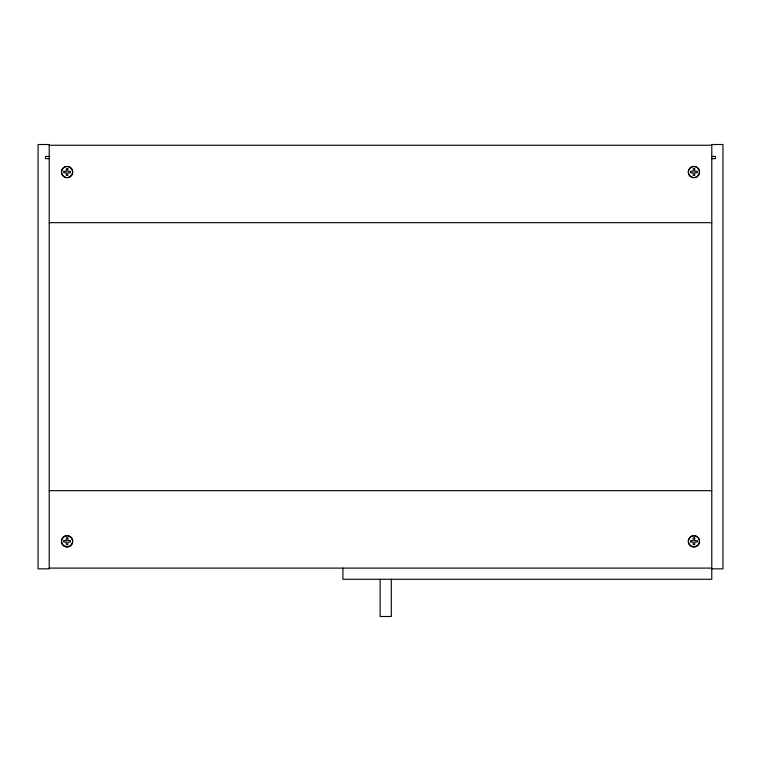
<?xml version="1.0" encoding="UTF-8"?>
<svg xmlns="http://www.w3.org/2000/svg" width="761" height="761" viewBox="0 0 761 761"><rect width="100%" height="100%" fill="white"/><g stroke="black" fill="none" stroke-linecap="round" stroke-linejoin="round"><path stroke-width="1.14" d="M49.218 145.256L711.782 145.256M49.218 156.414L45.498 156.414L45.498 158.649L49.218 158.649M711.782 156.414L715.502 156.414L715.502 158.649L711.782 158.649M49.218 222.678L711.782 222.678M49.218 490.683L711.782 490.683M49.218 568.106L711.782 568.106M711.782 568.847L722.95 568.847L722.95 144.504L711.782 144.504L711.782 579.273L342.907 579.273L342.907 568.106M391.297 579.273L391.297 616.496L380.129 616.496L380.129 579.273M61.793 170.236L61.498 171.663A5.593 5.593 0 0 0 66.692 177.636L68.157 177.541A5.593 5.593 0 0 0 72.114 169.598A5.593 5.593 0 0 0 63.41 167.829L61.793 170.236M61.793 539.482L61.498 540.919A5.593 5.593 0 0 0 66.692 546.883L68.157 546.798A5.593 5.593 0 0 0 72.114 538.845A5.593 5.593 0 0 0 63.41 537.076L61.793 539.482M688.619 170.236L688.334 171.663A5.593 5.593 0 0 0 693.528 177.636L694.983 177.541A5.593 5.593 0 0 0 698.95 169.598A5.593 5.593 0 0 0 690.246 167.829L688.619 170.236M688.619 539.482L688.334 540.919A5.593 5.593 0 0 0 693.528 546.883L694.983 546.798A5.593 5.593 0 0 0 698.95 538.845A5.593 5.593 0 0 0 690.246 537.076L688.619 539.482M49.218 144.504L38.05 144.504L38.05 568.847L49.218 568.847L49.218 144.504M67.834 168.695L66.34 168.695L66.34 171.311L63.724 171.311L63.724 172.795L66.34 172.795L66.34 175.411L67.834 175.411L67.834 172.795L70.44 172.795L70.44 171.311L67.834 171.311L67.834 168.695M694.66 168.695L693.166 168.695L693.166 171.311L690.56 171.311L690.56 172.795L693.166 172.795L693.166 175.411L694.66 175.411L694.66 172.795L697.276 172.795L697.276 171.311L694.66 171.311L694.66 168.695M67.834 537.941L66.34 537.941L66.34 540.557L63.724 540.557L63.724 542.051L66.34 542.051L66.34 544.657L67.834 544.657L67.834 542.051L70.44 542.051L70.44 540.557L67.834 540.557L67.834 537.941M694.66 537.941L693.166 537.941L693.166 540.557L690.56 540.557L690.56 542.051L693.166 542.051L693.166 544.657L694.66 544.657L694.66 542.051L697.276 542.051L697.276 540.557L694.66 540.557L694.66 537.941M63.553 545.666A5.612 5.612 0 0 0 72.628 542.174A5.612 5.612 0 0 0 65.066 536.067A5.612 5.612 0 0 0 63.553 545.666M690.389 545.666A5.612 5.612 0 0 0 699.464 542.174A5.612 5.612 0 0 0 691.901 536.067A5.612 5.612 0 0 0 690.389 545.666M63.553 176.419A5.612 5.612 0 0 0 72.628 172.928A5.612 5.612 0 0 0 65.066 166.811A5.612 5.612 0 0 0 63.553 176.419M690.389 176.419A5.612 5.612 0 0 0 699.464 172.928A5.612 5.612 0 0 0 691.901 166.811A5.612 5.612 0 0 0 690.389 176.419"/></g></svg>
